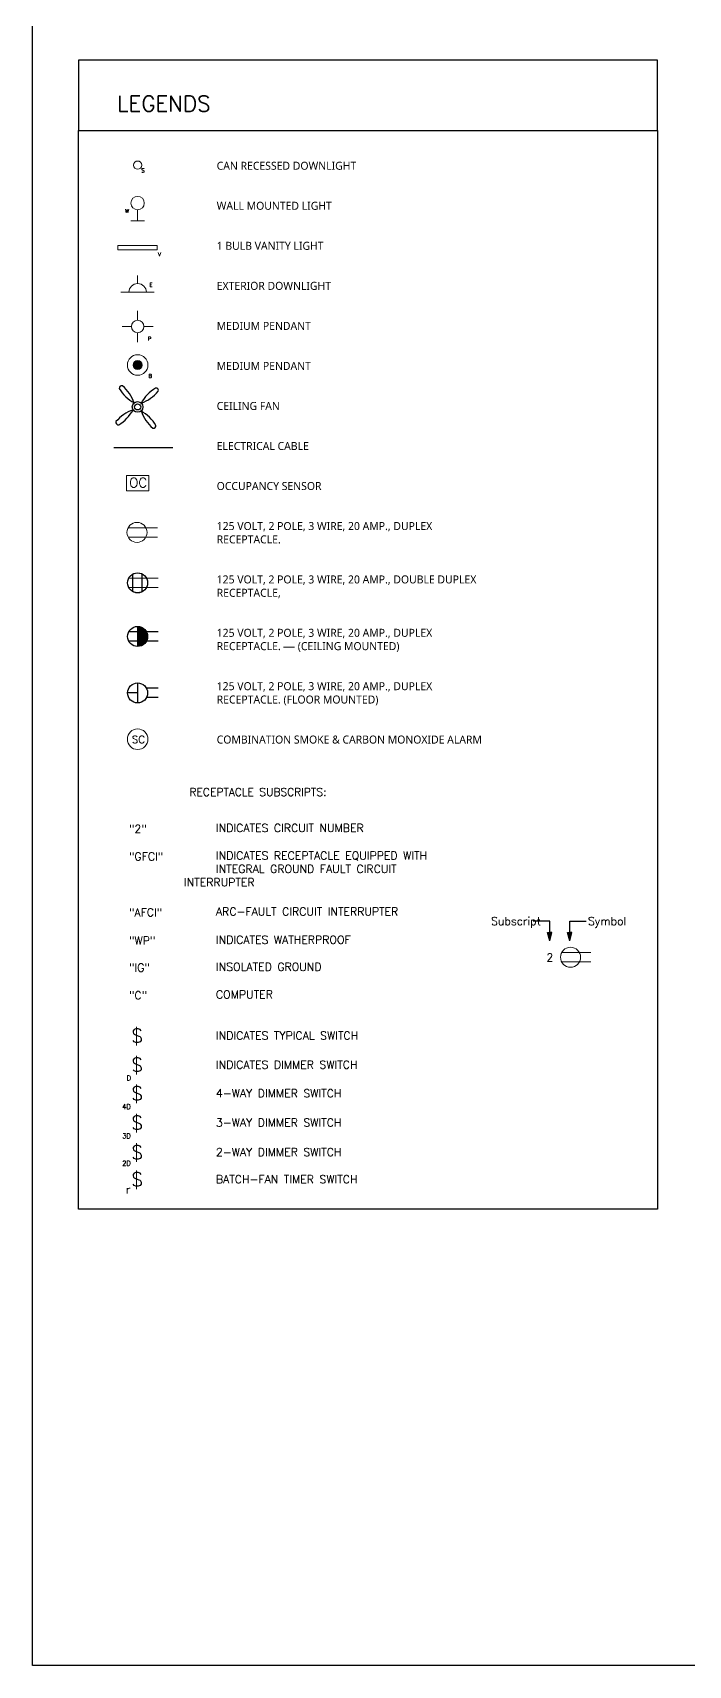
# Model space of a CAD drawing. Header units: millimetres. Extents: x 1591 to 1638, y 1324 to 1492.
# Drawn here: x 1605.81 to 1611.52, y 1348.96 to 1363.16 of the extents above; entities that cross this region are included whole.
import ezdxf
from ezdxf.enums import TextEntityAlignment as Align

# ---------------------------------------------------------------- set-up
doc = ezdxf.new("R2010")
doc.units = ezdxf.units.MM
doc.linetypes.add('HIDDEN', pattern=[0.375, 0.25, -0.125])
doc.layers.add('Electrico Salidas', color=160, linetype='Continuous', lineweight=15)
doc.layers.add('iluminacion', color=1, linetype='Continuous', lineweight=15)
for name, color, linetype in [('info', 7, 'Continuous'), ('Plump', 7, 'Continuous'), ('TEXTM', 2, 'Continuous'), ('TEXTOS', 2, 'Continuous'), ('TEXTS', 1, 'Continuous')]:
    doc.layers.add(name, color=color, linetype=linetype)
doc.styles.add('TEXTM', font='romans9.shx')
doc.styles.add('TEXTS', font='romans9.shx')

# ---------------------------------------------------------------- blocks, each defined once
blk = doc.blocks.new('A$Cb34c378b')
at = {"layer": 'iluminacion', "lineweight": -2}
for p, q in [((0, 0.094, 0), (0, 0.395, 0)), ((0.104, 0.198, 0), (0.198, 0.198, 0)), ((0, 0, 0), (0, 0.094, 0))]:
    blk.add_line(p, q, dxfattribs=at)
blk.add_arc((0, 0.198, 0), 0.104, 270, 90, dxfattribs=at)
blk = doc.blocks.new('A$Ca2bb7c67')
at = {"color": 1}
for p, q in [((0.262, 0.367, 0.36), (0.262, 0.525, 0.36)), ((0.158, 0.262, 0.36), (0, 0.262, 0.36)), ((0.262, 0.158, 0.36), (0.262, 0, 0.36)), ((0.367, 0.262, 0.36), (0.525, 0.262, 0.36))]:
    blk.add_line(p, q, dxfattribs=at)
blk.add_circle((0.262, 0.262, 0.36), 0.105, dxfattribs=at)
blk = doc.blocks.new('A$Cfbec699e')
at = {"color": 5}
for p, q in [((0.09, 0.513, 0.36), (0.09, 0.019, 0.36)), ((0.247, 0.513, 0.36), (0.247, 0.019, 0.36))]:
    blk.add_line(p, q, dxfattribs=at)
blk.add_circle((0.169, 0.169, 0.36), 0.169, dxfattribs=at)
blk = doc.blocks.new('A$C34463a9f')
at = {"layer": 'info', "lineweight": -2}
h = blk.add_hatch(color=5, dxfattribs=at)
h.dxf.hatch_style = 1
h.paths.add_polyline_path([(0.087, 0, 0.414214), (0.174, 0.087, 0.414214), (0.087, 0.174)])
at = {"color": 5}
for p, q in [((0.087, 0.128), (0.01, 0.128)), ((0.087, 0.047), (0.01, 0.047)), ((0.265, 0.128), (0.164, 0.128)), ((0.265, 0.047), (0.164, 0.047))]:
    blk.add_line(p, q, dxfattribs=at)
blk.add_circle((0.087, 0.087), 0.0871, dxfattribs=at)
blk.add_circle((0.087, 0.087), 0.0871, dxfattribs=at)
at = {"layer": 'info', "color": 5, "lineweight": -2}
blk.add_line((0.087, 0.174), (0.087, 0), dxfattribs=at)
blk = doc.blocks.new('A$C432f1252')
at = {"layer": 'iluminacion', "color": 0}
blk.add_line((0.063, 0), (0.063, 0.228), dxfattribs=at)
at = {"layer": 'iluminacion', "color": 0, "insert": (0, 0.202), "char_height": 0.167, "attachment_point": 1, "style": 'TEXTM'}
blk.add_mtext_dynamic_manual_height_columns('S', width=6.44383, gutter_width=13.892, heights=[0], dxfattribs=at)

msp = doc.modelspace()

# ---------------------------------------------------------------- hatches: boundary and pattern name
at = {"layer": 'iluminacion'}
h = msp.add_hatch(color=3, dxfattribs=at)
h.dxf.hatch_style = 1
h.paths.add_polyline_path([(1606.76689, 1360.26851, 1), (1606.68737, 1360.26851, 1)])
at = {"layer": 'info', "lineweight": -2}
h = msp.add_hatch(color=0, dxfattribs=at)
h.dxf.hatch_style = 1
h.paths.add_polyline_path([(1610.31337, 1355.25862), (1610.31337, 1355.33314), (1610.29425, 1355.33314)])
h.paths.add_polyline_path([(1610.33248, 1355.33314), (1610.31337, 1355.33314), (1610.31337, 1355.25862)])
h = msp.add_hatch(color=0, dxfattribs=at)
h.dxf.hatch_style = 1
h.paths.add_polyline_path([(1610.50666, 1355.33314), (1610.48754, 1355.33314), (1610.48754, 1355.25862)])
h.paths.add_polyline_path([(1610.48754, 1355.25862), (1610.48754, 1355.33314), (1610.46842, 1355.33314)])

# ---------------------------------------------------------------- linework, layer by layer
at = {"color": 5}
for p, q in [((1606.68663, 1358.29682), (1606.68663, 1358.45102)), ((1606.76763, 1358.29682), (1606.76763, 1358.45102)), ((1606.72713, 1357.4162), (1606.64004, 1357.4162)), ((1606.90488, 1357.4567), (1606.80423, 1357.4567)), ((1606.90488, 1357.3757), (1606.80423, 1357.3757))]:
    msp.add_line(p, q, dxfattribs=at)
for centre in [(1606.72713, 1358.37392), (1606.72713, 1357.4162), (1606.72713, 1357.4162)]:
    msp.add_circle(centre, 0.08709, dxfattribs=at)
at = {"layer": 'iluminacion', "color": 32, "true_color": 0xcd6928}
for p, q in [((1606.6668, 1361.52258), (1606.78746, 1361.52258)), ((1606.72713, 1361.61905), (1606.72713, 1361.52258))]:
    msp.add_line(p, q, dxfattribs=at)
at = {"layer": 'iluminacion'}
msp.add_lwpolyline([(1606.55582, 1361.30813), (1606.89844, 1361.30813), (1606.89844, 1361.26983), (1606.55582, 1361.26983)], close=True, dxfattribs=at)
at = {"layer": 'iluminacion', "color": 0, "elevation": 0.174}
msp.add_lwpolyline([(1606.63165, 1359.30842), (1606.82475, 1359.30842), (1606.82475, 1359.17301), (1606.63165, 1359.17301)], close=True, dxfattribs=at)
at = {"layer": 'iluminacion'}
msp.add_circle((1606.72713, 1362.0075), 0.0357, dxfattribs=at)
at = {"layer": 'iluminacion', "color": 32, "true_color": 0xcd6928}
msp.add_circle((1606.72713, 1361.67736), 0.05832, dxfattribs=at)
at = {"layer": 'iluminacion', "color": 3}
for centre, radius in [((1606.72713, 1360.26851), 0.08946), ((1606.72713, 1360.26851), 0.03976), ((1606.72713, 1357.01396), 0.08946)]:
    msp.add_circle(centre, radius, dxfattribs=at)
at = {"layer": 'info', "color": 0, "lineweight": -2}
for p, q in [((1611.25212, 1362.3085), (1611.25212, 1362.92142)), ((1606.52119, 1359.55243), (1607.03314, 1359.55243)), ((1610.31337, 1355.4304), (1610.16968, 1355.4304)), ((1610.31337, 1355.25862), (1610.31337, 1355.4304)), ((1610.48754, 1355.25862), (1610.48754, 1355.4304)), ((1610.48754, 1355.4304), (1610.63122, 1355.4304)), ((1610.31337, 1355.25862), (1610.29425, 1355.33314)), ((1610.29425, 1355.33314), (1610.31337, 1355.33314)), ((1610.31337, 1355.25862), (1610.33248, 1355.33314)), ((1610.33248, 1355.33314), (1610.31337, 1355.33314)), ((1610.48754, 1355.25862), (1610.46842, 1355.33314)), ((1610.46842, 1355.33314), (1610.48754, 1355.33314)), ((1610.48754, 1355.25862), (1610.50666, 1355.33314)), ((1610.50666, 1355.33314), (1610.48754, 1355.33314))]:
    msp.add_line(p, q, dxfattribs=at)
at = {"layer": 'info', "color": 5, "lineweight": -2}
msp.add_line((1606.72713, 1357.5033), (1606.72713, 1357.32911), dxfattribs=at)
at = {"layer": 'info', "color": 0, "lineweight": -2}
for radius in [0.04625, 0.02658]:
    msp.add_circle((1606.72713, 1359.90399), radius, dxfattribs=at)
for centre, radius, start, end in [((1606.58829, 1360.06809), 0.0212, 71.406587, 189.062922), ((1606.86164, 1360.2395), 0.34225, 210.701969, 241.294997), ((1606.37399, 1359.82689), 0.34225, 19.174512, 49.76754), ((1607.05855, 1359.77373), 0.34225, 120.701969, 151.294997), ((1606.64595, 1360.26138), 0.34225, 289.174512, 319.76754), ((1606.88715, 1360.04708), 0.0212, 341.406587, 99.062922), ((1606.80015, 1359.55509), 0.34225, 109.174512, 139.76754), ((1606.38755, 1360.04274), 0.34225, 300.701969, 331.294997), ((1606.59262, 1359.56849), 0.34225, 30.701969, 61.294997), ((1607.08027, 1359.9811), 0.34225, 199.174512, 229.76754), ((1606.55895, 1359.76939), 0.0212, 161.406587, 279.062922), ((1606.86597, 1359.7399), 0.0212, 251.406587, 9.062922)]:
    msp.add_arc(centre, radius, start, end, dxfattribs=at)
at = {"layer": 'Plump'}
msp.add_lwpolyline([(1636.04498, 1348.95802), (1605.81366, 1348.95802), (1605.81366, 1371.63152), (1636.04498, 1371.63152)], close=True, dxfattribs=at)
at = {"layer": 'Plump', "color": 0, "lineweight": -2}
msp.add_lwpolyline([(1611.25212, 1362.92142), (1606.21305, 1362.92142), (1606.21305, 1362.3085), (1606.21305, 1362.3085)], dxfattribs=at)
msp.add_lwpolyline([(1606.21305, 1362.3085), (1611.25212, 1362.3085), (1611.25212, 1352.92712), (1606.21305, 1352.92712)], close=True, dxfattribs=at)

# ---------------------------------------------------------------- block references
at = {"layer": 'Electrico Salidas', "xscale": 0.5165055370629944, "yscale": 0.5165055370629944, "zscale": 0.5165055370629944, "rotation": 270}
for p in [(1606.63452, 1358.89999, 0.174), (1606.64004, 1358.46101, -0.18588), (1610.40649, 1355.2042, 0.174)]:
    msp.add_blockref('A$Cfbec699e', p, dxfattribs=at)
at = {"layer": 'iluminacion', "color": 0, "xscale": -0.7321042113575733, "yscale": 0.7321042113575733, "zscale": 0.7321042113575733, "rotation": 270}
msp.add_blockref('A$Cb34c378b', (1606.58236, 1360.90112, 0), dxfattribs=at)
at = {"layer": 'iluminacion'}
for name, p, xscale, yscale, zscale in [('A$Ca2bb7c67', (1606.59163, 1360.46825, -0.18588), 0.5165055370629944, 0.5165055370629944, 0.5165055370629944), ('A$C432f1252', (1606.67176, 1354.35064, 0.14065), 0.7122218729908985, 0.7122218729908985, 0.7122218729908985), ('A$C432f1252', (1606.67176, 1354.09738, 0.14065), 0.7122218729908985, 0.7122218729908985, 0.7122218729908985), ('A$C432f1252', (1606.67176, 1353.8486, 0.14065), 0.7122218729908985, 0.7122218729908985, 0.7122218729908985), ('A$C432f1252', (1606.67176, 1353.59366, 0.14065), 0.7122218729908985, 0.7122218729908985, 0.7122218729908985), ('A$C432f1252', (1606.67176, 1353.33692, 0.14065), 0.7122218729908985, 0.7122218729908985, 0.7122218729908985), ('A$C432f1252', (1606.67176, 1353.101, 0.14065), 0.7122218729908985, 0.7122218729908985, 0.7122218729908985)]:
    msp.add_blockref(name, p, dxfattribs=dict(at, xscale=xscale, yscale=yscale, zscale=zscale))
at = {"layer": 'info', "color": 0, "lineweight": -2}
msp.add_blockref('A$C34463a9f', (1606.64004, 1357.82068), dxfattribs=at)

# ---------------------------------------------------------------- texts
at = {"layer": 'TEXTM', "color": 0, "style": 'TEXTM'}
msp.add_text('LEGENDS', height=0.136241, dxfattribs=at).set_placement((1606.95505, 1362.47442), align=Align.CENTER)
at = {"layer": 'TEXTOS', "color": 0, "style": 'TEXTM'}
for s, width, gutter_width, insert, char_height, attachment_point in [('{\\fRoboto|b0|i0|c0|p2;CAN RECESSED DOWNLIGHT\\P\\P\\pxt24;^JWALL MOUNTED LIGHT\\P\\P\\ptz;^J1 BULB VANITY LIGHT\\P^J^JEXTERIOR DOWNLIGHT\\P^J^JMEDIUM PENDANT\\P^J^JMEDIUM PENDANT\\P^J^JCEILING FAN\\P^J^JELECTRICAL CABLE\\P\\P^JOCCUPANCY SENSOR\\P^J^J125 VOLT, 2 POLE, 3 WIRE, 20 AMP., DUPLEX^JRECEPTACLE.\\P^J^J125 VOLT, 2 POLE, 3 WIRE, 20 AMP., DOUBLE DUPLEX^JRECEPTACLE,\\P^J^J125 VOLT, 2 POLE, 3 WIRE, 20 AMP., DUPLEX^JRECEPTACLE. \\fArial|b0|i0|c0|p34;— \\fRoboto|b0|i0|c0|p2;(CEILING MOUNTED)\\P^J^J125 VOLT, 2 POLE, 3 WIRE, 20 AMP., DUPLEX^JRECEPTACLE. (FLOOR MOUNTED)\\P^J^JCOMBINATION SMOKE & CARBON MONOXIDE ALARM}', 5.0264423, 5.80257, (1607.41513, 1362.03679, 0.14071), 0.06963079, 1), ('"2"^I', 2.690449, 5.80028, (1606.65213, 1356.26952, 0.14065), 0.069603, 1), ('^I^IINDICATES CIRCUIT NUMBER', 2.690449, 5.80028, (1606.85185, 1356.27669, 0.14065), 0.0696034, 1), ('"GFCI"', 2.690449, 5.80028, (1606.65213, 1356.02895, 0.14065), 0.069603, 1), ('^I^IINDICATES RECEPTACLE EQUIPPED WITH\\P^I^IINTEGRAL GROUND FAULT CIRCUIT ^I^I^IINTERRUPTER', 2.690449, 5.80028, (1606.85185, 1356.03612, 0.14065), 0.0696034, 1), ('^I^IARC-FAULT CIRCUIT INTERRUPTER', 2.690449, 5.80028, (1606.85185, 1355.54975, 0.14065), 0.0696034, 1), ('"AFCI"^I', 2.690449, 5.80028, (1606.65213, 1355.54258, 0.14065), 0.069603, 1), ('Subscript^I', 2.690449, 5.80028, (1610.23506, 1355.46664, 0.14065), 0.0696034, 3), ('Symbol^I', 2.690449, 5.80028, (1610.64569, 1355.46664, 0.14065), 0.069603, 1), ('"WP" ', 2.690449, 5.80028, (1606.65213, 1355.29678, 0.14065), 0.069603, 1), ('^I^IINDICATES WATHERPROOF', 2.690449, 5.80028, (1606.85185, 1355.30395, 0.14065), 0.0696034, 1), ('2^I', 2.690449, 5.80028, (1610.28329, 1355.1507, 0.14065), 0.069603, 1), ('"IG"^I', 2.690449, 5.80028, (1606.65213, 1355.06144, 0.14065), 0.069603, 1), ('^I^IINSOLATED GROUND', 2.690449, 5.80028, (1606.85185, 1355.06861, 0.14065), 0.0696034, 1), ('"C"^I', 2.690449, 5.80028, (1606.65213, 1354.82087, 0.14065), 0.069603, 1), ('^I^ICOMPUTER', 2.690449, 5.80028, (1606.85185, 1354.82804, 0.14065), 0.0696034, 1), ('^I^IINDICATES TYPICAL SWITCH', 2.690449, 5.80028, (1606.85185, 1354.47069, 0.14065), 0.0696034, 1), ('^I^IINDICATES DIMMER SWITCH', 2.690449, 5.80028, (1606.85185, 1354.21743, 0.14065), 0.0696034, 1), ('^I^I4-WAY DIMMER SWITCH', 2.690449, 5.80028, (1606.85185, 1353.96864, 0.14065), 0.0696034, 1), ('^I^I3-WAY DIMMER SWITCH', 2.690449, 5.80028, (1606.85185, 1353.7137, 0.14065), 0.0696034, 1), ('^I^I2-WAY DIMMER SWITCH', 2.690449, 5.80028, (1606.85185, 1353.45697, 0.14065), 0.0696034, 1), ('^I^IBATCH-FAN TIMER SWITCH', 2.690449, 5.80028, (1606.85185, 1353.22105, 0.14065), 0.0696034, 1)]:
    msp.add_mtext_dynamic_manual_height_columns(s, width=width, gutter_width=gutter_width, heights=[0], dxfattribs=dict(at, insert=insert, char_height=char_height, attachment_point=attachment_point))
at = {"layer": 'TEXTS', "color": 0, "linetype": 'HIDDEN', "style": 'TEXTS'}
for s, height, p in [('S', 0.03429, (1606.75807, 1361.94459, -0.17913)), ('W', 0.03429, (1606.61808, 1361.59111, 0.07566)), ('V', 0.03429, (1606.90457, 1361.21413, 0.07566)), ('E', 0.03429, (1606.82958, 1360.94828, -0.17913)), ('P', 0.03429, (1606.81489, 1360.48056, -0.11022)), ('B', 0.03429, (1606.82137, 1360.15607, 0.07566)), ('OC', 0.084237, (1606.65395, 1359.20361, 0.35988)), ('SC', 0.065324, (1606.67642, 1356.97927, 0.14415)), ('RECEPTACLE SUBSCRIPTS:', 0.0680939, (1607.17893, 1356.51984, 0.29091)), ('D', 0.04237, (1606.63211, 1354.04563, 0.23415)), ('4D', 0.042371, (1606.59359, 1353.79685, 0.23415)), ('3D', 0.042371, (1606.59359, 1353.54191, 0.23415)), ('2D', 0.042371, (1606.59359, 1353.30427, 0.23415)), ('r', 0.07127, (1606.62472, 1353.0612, 0.39385))]:
    msp.add_text(s, height=height, dxfattribs=at).set_placement(p)

doc.saveas('drawing.dxf')
